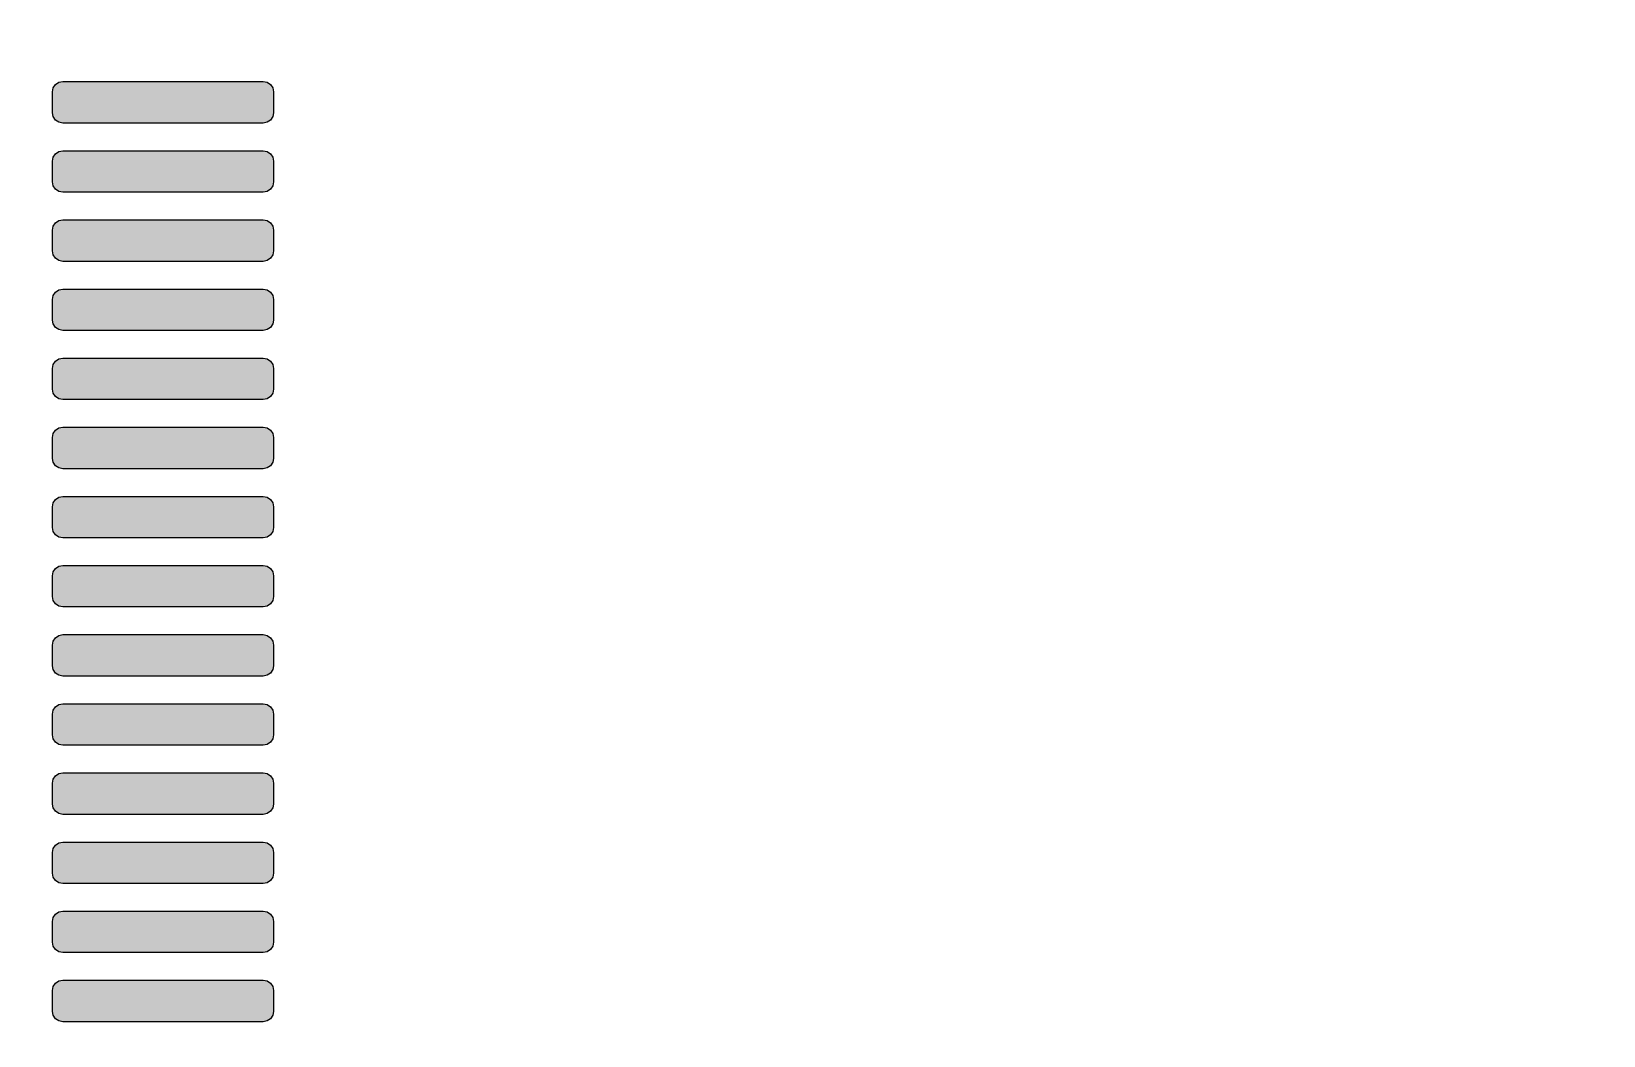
# Model space of a CAD drawing. Header units: inches. Extents: x 10 to 430, y -15 to 282.
# Drawn here: x 172.09 to 183.47, y 188.47 to 195.73 of the extents above; entities that cross this region are included whole.
import ezdxf

# ---------------------------------------------------------------- set-up
doc = ezdxf.new("R2010")
doc.units = ezdxf.units.IN
doc.header["$MEASUREMENT"] = 0
doc.layers.add('BLACK', color=7, linetype='Continuous')

msp = doc.modelspace()

# ---------------------------------------------------------------- hatches: boundary and pattern name
h = msp.add_hatch(color=256)
h.dxf.hatch_style = 1
h.paths.add_polyline_path([(173.843, 183.297), (173.837, 183.326), (173.821, 183.35), (173.796, 183.367), (173.768, 183.372), (172.318, 183.372), (172.289, 183.367), (172.265, 183.35), (172.248, 183.326), (172.243, 183.297), (172.243, 183.147), (172.248, 183.119), (172.265, 183.094), (172.289, 183.078), (172.318, 183.072), (173.768, 183.072), (173.796, 183.078), (173.821, 183.094), (173.837, 183.119), (173.843, 183.147)])
h.paths.add_polyline_path([(173.843, 183.797), (173.837, 183.826), (173.821, 183.85), (173.796, 183.867), (173.768, 183.872), (172.318, 183.872), (172.289, 183.867), (172.265, 183.85), (172.248, 183.826), (172.243, 183.797), (172.243, 183.647), (172.248, 183.619), (172.265, 183.594), (172.289, 183.578), (172.318, 183.572), (173.768, 183.572), (173.796, 183.578), (173.821, 183.594), (173.837, 183.619), (173.843, 183.647)])
h.paths.add_polyline_path([(173.843, 184.297), (173.837, 184.326), (173.821, 184.35), (173.796, 184.367), (173.768, 184.372), (172.318, 184.372), (172.289, 184.367), (172.265, 184.35), (172.248, 184.326), (172.243, 184.297), (172.243, 184.147), (172.248, 184.119), (172.265, 184.094), (172.289, 184.078), (172.318, 184.072), (173.768, 184.072), (173.796, 184.078), (173.821, 184.094), (173.837, 184.119), (173.843, 184.147)])
h.paths.add_polyline_path([(173.843, 184.797), (173.837, 184.826), (173.821, 184.85), (173.796, 184.867), (173.768, 184.872), (172.318, 184.872), (172.289, 184.867), (172.265, 184.85), (172.248, 184.826), (172.243, 184.797), (172.243, 184.647), (172.248, 184.619), (172.265, 184.594), (172.289, 184.578), (172.318, 184.572), (173.768, 184.572), (173.796, 184.578), (173.821, 184.594), (173.837, 184.619), (173.843, 184.647)])
h.paths.add_polyline_path([(173.821, 185.094), (173.837, 185.119), (173.843, 185.147), (173.843, 185.297), (173.837, 185.326), (173.821, 185.35), (173.796, 185.367), (173.768, 185.372), (172.318, 185.372), (172.289, 185.367), (172.265, 185.35), (172.248, 185.326), (172.243, 185.297), (172.243, 185.147), (172.248, 185.119), (172.265, 185.094), (172.289, 185.078), (172.318, 185.072), (173.768, 185.072), (173.796, 185.078)])
h.paths.add_polyline_path([(173.843, 185.797), (173.837, 185.826), (173.821, 185.85), (173.796, 185.867), (173.768, 185.872), (172.318, 185.872), (172.289, 185.867), (172.265, 185.85), (172.248, 185.826), (172.243, 185.797), (172.243, 185.647), (172.248, 185.619), (172.265, 185.594), (172.289, 185.578), (172.318, 185.572), (173.768, 185.572), (173.796, 185.578), (173.821, 185.594), (173.837, 185.619), (173.843, 185.647)])
h.paths.add_polyline_path([(173.821, 186.094), (173.837, 186.119), (173.843, 186.147), (173.843, 186.297), (173.837, 186.326), (173.821, 186.35), (173.796, 186.367), (173.768, 186.372), (172.318, 186.372), (172.289, 186.367), (172.265, 186.35), (172.248, 186.326), (172.243, 186.297), (172.243, 186.147), (172.248, 186.119), (172.265, 186.094), (172.289, 186.078), (172.318, 186.072), (173.768, 186.072), (173.796, 186.078)])
h.paths.add_polyline_path([(173.843, 186.797), (173.837, 186.826), (173.821, 186.85), (173.796, 186.867), (173.768, 186.872), (172.318, 186.872), (172.289, 186.867), (172.265, 186.85), (172.248, 186.826), (172.243, 186.797), (172.243, 186.647), (172.248, 186.619), (172.265, 186.594), (172.289, 186.578), (172.318, 186.572), (173.768, 186.572), (173.796, 186.578), (173.821, 186.594), (173.837, 186.619), (173.843, 186.647)])
h.paths.add_polyline_path([(173.843, 187.297), (173.837, 187.326), (173.821, 187.35), (173.796, 187.367), (173.768, 187.372), (172.318, 187.372), (172.289, 187.367), (172.265, 187.35), (172.248, 187.326), (172.243, 187.297), (172.243, 187.147), (172.248, 187.119), (172.265, 187.094), (172.289, 187.078), (172.318, 187.072), (173.768, 187.072), (173.796, 187.078), (173.821, 187.094), (173.837, 187.119), (173.843, 187.147)])
h.paths.add_polyline_path([(173.837, 187.826), (173.821, 187.85), (173.796, 187.867), (173.768, 187.872), (172.318, 187.872), (172.289, 187.867), (172.265, 187.85), (172.248, 187.826), (172.243, 187.797), (172.243, 187.647), (172.248, 187.619), (172.265, 187.594), (172.289, 187.578), (172.318, 187.572), (173.768, 187.572), (173.796, 187.578), (173.821, 187.594), (173.837, 187.619), (173.843, 187.647), (173.843, 187.797)])
h.paths.add_polyline_path([(173.843, 188.297), (173.837, 188.326), (173.821, 188.35), (173.796, 188.367), (173.768, 188.372), (172.318, 188.372), (172.289, 188.367), (172.265, 188.35), (172.248, 188.326), (172.243, 188.297), (172.243, 188.147), (172.248, 188.119), (172.265, 188.094), (172.289, 188.078), (172.318, 188.072), (173.768, 188.072), (173.796, 188.078), (173.821, 188.094), (173.837, 188.119), (173.843, 188.147)])
h.paths.add_polyline_path([(173.843, 188.797), (173.837, 188.826), (173.821, 188.85), (173.796, 188.867), (173.768, 188.872), (172.318, 188.872), (172.289, 188.867), (172.265, 188.85), (172.248, 188.826), (172.243, 188.797), (172.243, 188.647), (172.248, 188.619), (172.265, 188.594), (172.289, 188.578), (172.318, 188.572), (173.768, 188.572), (173.796, 188.578), (173.821, 188.594), (173.837, 188.619), (173.843, 188.647)])
h.paths.add_polyline_path([(173.843, 189.147), (173.843, 189.297), (173.837, 189.326), (173.821, 189.35), (173.796, 189.367), (173.768, 189.372), (172.318, 189.372), (172.289, 189.367), (172.265, 189.35), (172.248, 189.326), (172.243, 189.297), (172.243, 189.147), (172.248, 189.119), (172.265, 189.094), (172.289, 189.078), (172.318, 189.072), (173.768, 189.072), (173.796, 189.078), (173.821, 189.094), (173.837, 189.119)])
h.paths.add_polyline_path([(173.843, 189.797), (173.837, 189.826), (173.821, 189.85), (173.796, 189.867), (173.768, 189.872), (172.318, 189.872), (172.289, 189.867), (172.265, 189.85), (172.248, 189.826), (172.243, 189.797), (172.243, 189.647), (172.248, 189.619), (172.265, 189.594), (172.289, 189.578), (172.318, 189.572), (173.768, 189.572), (173.796, 189.578), (173.821, 189.594), (173.837, 189.619), (173.843, 189.647)])
h.paths.add_polyline_path([(173.843, 190.147), (173.843, 190.297), (173.837, 190.326), (173.821, 190.35), (173.796, 190.367), (173.768, 190.372), (172.318, 190.372), (172.289, 190.367), (172.265, 190.35), (172.248, 190.326), (172.243, 190.297), (172.243, 190.147), (172.248, 190.119), (172.265, 190.094), (172.289, 190.078), (172.318, 190.072), (173.768, 190.072), (173.796, 190.078), (173.821, 190.094), (173.837, 190.119)])
h.paths.add_polyline_path([(173.837, 190.826), (173.821, 190.85), (173.796, 190.867), (173.768, 190.872), (172.318, 190.872), (172.289, 190.867), (172.265, 190.85), (172.248, 190.826), (172.243, 190.797), (172.243, 190.647), (172.248, 190.619), (172.265, 190.594), (172.289, 190.578), (172.318, 190.572), (173.768, 190.572), (173.796, 190.578), (173.821, 190.594), (173.837, 190.619), (173.843, 190.647), (173.843, 190.797)])
h.paths.add_polyline_path([(173.843, 191.297), (173.837, 191.326), (173.821, 191.35), (173.796, 191.367), (173.768, 191.372), (172.318, 191.372), (172.289, 191.367), (172.265, 191.35), (172.248, 191.326), (172.243, 191.297), (172.243, 191.147), (172.248, 191.119), (172.265, 191.094), (172.289, 191.078), (172.318, 191.072), (173.768, 191.072), (173.796, 191.078), (173.821, 191.094), (173.837, 191.119), (173.843, 191.147)])
h.paths.add_polyline_path([(173.843, 191.797), (173.837, 191.826), (173.821, 191.85), (173.796, 191.867), (173.768, 191.872), (172.318, 191.872), (172.289, 191.867), (172.265, 191.85), (172.248, 191.826), (172.243, 191.797), (172.243, 191.647), (172.248, 191.619), (172.265, 191.594), (172.289, 191.578), (172.318, 191.572), (173.768, 191.572), (173.796, 191.578), (173.821, 191.594), (173.837, 191.619), (173.843, 191.647)])
h.paths.add_polyline_path([(173.843, 192.297), (173.837, 192.326), (173.821, 192.35), (173.796, 192.367), (173.768, 192.372), (172.318, 192.372), (172.289, 192.367), (172.265, 192.35), (172.248, 192.326), (172.243, 192.297), (172.243, 192.147), (172.248, 192.119), (172.265, 192.094), (172.289, 192.078), (172.318, 192.072), (173.768, 192.072), (173.796, 192.078), (173.821, 192.094), (173.837, 192.119), (173.843, 192.147)])
h.paths.add_polyline_path([(173.843, 192.797), (173.837, 192.826), (173.821, 192.85), (173.796, 192.867), (173.768, 192.872), (172.318, 192.872), (172.289, 192.867), (172.265, 192.85), (172.248, 192.826), (172.243, 192.797), (172.243, 192.647), (172.248, 192.619), (172.265, 192.594), (172.289, 192.578), (172.318, 192.572), (173.768, 192.572), (173.796, 192.578), (173.821, 192.594), (173.837, 192.619), (173.843, 192.647)])
h.paths.add_polyline_path([(173.843, 193.297), (173.837, 193.326), (173.821, 193.35), (173.796, 193.367), (173.768, 193.372), (172.318, 193.372), (172.289, 193.367), (172.265, 193.35), (172.248, 193.326), (172.243, 193.297), (172.243, 193.147), (172.248, 193.119), (172.265, 193.094), (172.289, 193.078), (172.318, 193.072), (173.768, 193.072), (173.796, 193.078), (173.821, 193.094), (173.837, 193.119), (173.843, 193.147)])
h.paths.add_polyline_path([(173.843, 193.797), (173.837, 193.826), (173.821, 193.85), (173.796, 193.867), (173.768, 193.872), (172.318, 193.872), (172.289, 193.867), (172.265, 193.85), (172.248, 193.826), (172.243, 193.797), (172.243, 193.647), (172.248, 193.619), (172.265, 193.594), (172.289, 193.578), (172.318, 193.572), (173.768, 193.572), (173.796, 193.578), (173.821, 193.594), (173.837, 193.619), (173.843, 193.647)])
h.paths.add_polyline_path([(173.843, 194.297), (173.837, 194.326), (173.821, 194.35), (173.796, 194.367), (173.768, 194.372), (172.318, 194.372), (172.289, 194.367), (172.265, 194.35), (172.248, 194.326), (172.243, 194.297), (172.243, 194.147), (172.248, 194.119), (172.265, 194.094), (172.289, 194.078), (172.318, 194.072), (173.768, 194.072), (173.796, 194.078), (173.821, 194.094), (173.837, 194.119), (173.843, 194.147)])
h.paths.add_polyline_path([(173.843, 194.797), (173.837, 194.826), (173.821, 194.85), (173.796, 194.867), (173.768, 194.872), (172.318, 194.872), (172.289, 194.867), (172.265, 194.85), (172.248, 194.826), (172.243, 194.797), (172.243, 194.647), (172.248, 194.619), (172.265, 194.594), (172.289, 194.578), (172.318, 194.572), (173.768, 194.572), (173.796, 194.578), (173.821, 194.594), (173.837, 194.619), (173.843, 194.647)])
h.paths.add_polyline_path([(173.843, 195.147), (173.843, 195.297), (173.837, 195.326), (173.821, 195.35), (173.796, 195.367), (173.768, 195.372), (172.318, 195.372), (172.289, 195.367), (172.265, 195.35), (172.248, 195.326), (172.243, 195.297), (172.243, 195.147), (172.248, 195.119), (172.265, 195.094), (172.289, 195.078), (172.318, 195.072), (173.768, 195.072), (173.796, 195.078), (173.821, 195.094), (173.837, 195.119)])

# ---------------------------------------------------------------- linework, layer by layer
at = {"layer": 'BLACK', "linetype": 'Continuous'}
for p, q in [((172.248, 195.326), (172.265, 195.35)), ((172.265, 195.35), (172.289, 195.367)), ((172.289, 195.367), (172.318, 195.372)), ((172.318, 195.372), (173.768, 195.372)), ((173.768, 195.372), (173.796, 195.367)), ((173.796, 195.367), (173.821, 195.35)), ((173.821, 195.35), (173.837, 195.326)), ((172.243, 195.297), (172.248, 195.326)), ((172.243, 195.147), (172.243, 195.297)), ((173.837, 195.326), (173.843, 195.297)), ((173.843, 195.297), (173.843, 195.147)), ((172.248, 195.119), (172.243, 195.147)), ((172.265, 195.094), (172.248, 195.119)), ((173.837, 195.119), (173.821, 195.094)), ((173.843, 195.147), (173.837, 195.119)), ((172.289, 195.078), (172.265, 195.094)), ((172.318, 195.072), (172.289, 195.078)), ((173.768, 195.072), (172.318, 195.072)), ((173.796, 195.078), (173.768, 195.072)), ((173.821, 195.094), (173.796, 195.078)), ((172.243, 194.797), (172.248, 194.826)), ((172.243, 194.647), (172.243, 194.797)), ((172.248, 194.826), (172.265, 194.85)), ((172.265, 194.85), (172.289, 194.867)), ((172.289, 194.867), (172.318, 194.872)), ((172.318, 194.872), (173.768, 194.872)), ((173.768, 194.872), (173.796, 194.867)), ((173.796, 194.867), (173.821, 194.85)), ((173.821, 194.85), (173.837, 194.826)), ((173.837, 194.826), (173.843, 194.797)), ((173.843, 194.797), (173.843, 194.647)), ((172.248, 194.619), (172.243, 194.647)), ((172.265, 194.594), (172.248, 194.619)), ((172.289, 194.578), (172.265, 194.594)), ((172.318, 194.572), (172.289, 194.578)), ((173.768, 194.572), (172.318, 194.572)), ((173.796, 194.578), (173.768, 194.572)), ((173.821, 194.594), (173.796, 194.578)), ((173.837, 194.619), (173.821, 194.594)), ((173.843, 194.647), (173.837, 194.619)), ((172.243, 194.297), (172.248, 194.326)), ((172.248, 194.326), (172.265, 194.35)), ((172.265, 194.35), (172.289, 194.367)), ((172.289, 194.367), (172.318, 194.372)), ((172.318, 194.372), (173.768, 194.372)), ((173.768, 194.372), (173.796, 194.367)), ((173.796, 194.367), (173.821, 194.35)), ((173.821, 194.35), (173.837, 194.326)), ((173.837, 194.326), (173.843, 194.297)), ((172.243, 194.147), (172.243, 194.297)), ((173.843, 194.297), (173.843, 194.147)), ((172.248, 194.119), (172.243, 194.147)), ((172.265, 194.094), (172.248, 194.119)), ((172.289, 194.078), (172.265, 194.094)), ((173.821, 194.094), (173.796, 194.078)), ((173.837, 194.119), (173.821, 194.094)), ((173.843, 194.147), (173.837, 194.119)), ((172.318, 194.072), (172.289, 194.078)), ((173.768, 194.072), (172.318, 194.072)), ((173.796, 194.078), (173.768, 194.072)), ((172.265, 193.85), (172.289, 193.867)), ((172.289, 193.867), (172.318, 193.872)), ((172.318, 193.872), (173.768, 193.872)), ((173.768, 193.872), (173.796, 193.867)), ((173.796, 193.867), (173.821, 193.85)), ((172.243, 193.797), (172.248, 193.826)), ((172.243, 193.647), (172.243, 193.797)), ((172.248, 193.826), (172.265, 193.85)), ((173.821, 193.85), (173.837, 193.826)), ((173.837, 193.826), (173.843, 193.797)), ((173.843, 193.797), (173.843, 193.647)), ((172.248, 193.619), (172.243, 193.647)), ((173.843, 193.647), (173.837, 193.619)), ((172.265, 193.594), (172.248, 193.619)), ((172.289, 193.578), (172.265, 193.594)), ((172.318, 193.572), (172.289, 193.578)), ((173.768, 193.572), (172.318, 193.572)), ((173.796, 193.578), (173.768, 193.572)), ((173.821, 193.594), (173.796, 193.578)), ((173.837, 193.619), (173.821, 193.594)), ((172.243, 193.297), (172.248, 193.326)), ((172.243, 193.147), (172.243, 193.297)), ((172.248, 193.326), (172.265, 193.35)), ((172.265, 193.35), (172.289, 193.367)), ((172.289, 193.367), (172.318, 193.372)), ((172.318, 193.372), (173.768, 193.372)), ((173.768, 193.372), (173.796, 193.367)), ((173.796, 193.367), (173.821, 193.35)), ((173.821, 193.35), (173.837, 193.326)), ((173.837, 193.326), (173.843, 193.297)), ((173.843, 193.297), (173.843, 193.147)), ((172.248, 193.119), (172.243, 193.147)), ((172.265, 193.094), (172.248, 193.119)), ((172.289, 193.078), (172.265, 193.094)), ((172.318, 193.072), (172.289, 193.078)), ((173.768, 193.072), (172.318, 193.072)), ((173.796, 193.078), (173.768, 193.072)), ((173.821, 193.094), (173.796, 193.078)), ((173.837, 193.119), (173.821, 193.094)), ((173.843, 193.147), (173.837, 193.119)), ((172.248, 192.826), (172.265, 192.85)), ((172.265, 192.85), (172.289, 192.867)), ((172.289, 192.867), (172.318, 192.872)), ((172.318, 192.872), (173.768, 192.872)), ((173.768, 192.872), (173.796, 192.867)), ((173.796, 192.867), (173.821, 192.85)), ((173.821, 192.85), (173.837, 192.826)), ((172.243, 192.797), (172.248, 192.826)), ((172.243, 192.647), (172.243, 192.797)), ((173.837, 192.826), (173.843, 192.797)), ((173.843, 192.797), (173.843, 192.647)), ((172.248, 192.619), (172.243, 192.647)), ((172.265, 192.594), (172.248, 192.619)), ((173.837, 192.619), (173.821, 192.594)), ((173.843, 192.647), (173.837, 192.619)), ((172.289, 192.578), (172.265, 192.594)), ((172.318, 192.572), (172.289, 192.578)), ((173.768, 192.572), (172.318, 192.572)), ((173.796, 192.578), (173.768, 192.572)), ((173.821, 192.594), (173.796, 192.578)), ((172.243, 192.297), (172.248, 192.326)), ((172.243, 192.147), (172.243, 192.297)), ((172.248, 192.326), (172.265, 192.35)), ((172.265, 192.35), (172.289, 192.367)), ((172.289, 192.367), (172.318, 192.372)), ((172.318, 192.372), (173.768, 192.372)), ((173.768, 192.372), (173.796, 192.367)), ((173.796, 192.367), (173.821, 192.35)), ((173.821, 192.35), (173.837, 192.326)), ((173.837, 192.326), (173.843, 192.297)), ((173.843, 192.297), (173.843, 192.147)), ((172.248, 192.119), (172.243, 192.147)), ((172.265, 192.094), (172.248, 192.119)), ((172.289, 192.078), (172.265, 192.094)), ((172.318, 192.072), (172.289, 192.078)), ((173.768, 192.072), (172.318, 192.072)), ((173.796, 192.078), (173.768, 192.072)), ((173.821, 192.094), (173.796, 192.078)), ((173.837, 192.119), (173.821, 192.094)), ((173.843, 192.147), (173.837, 192.119)), ((172.243, 191.797), (172.248, 191.826)), ((172.248, 191.826), (172.265, 191.85)), ((172.265, 191.85), (172.289, 191.867)), ((172.289, 191.867), (172.318, 191.872)), ((172.318, 191.872), (173.768, 191.872)), ((173.768, 191.872), (173.796, 191.867)), ((173.796, 191.867), (173.821, 191.85)), ((173.821, 191.85), (173.837, 191.826)), ((173.837, 191.826), (173.843, 191.797)), ((172.243, 191.647), (172.243, 191.797)), ((173.843, 191.797), (173.843, 191.647)), ((172.248, 191.619), (172.243, 191.647)), ((172.265, 191.594), (172.248, 191.619)), ((172.289, 191.578), (172.265, 191.594)), ((173.821, 191.594), (173.796, 191.578)), ((173.837, 191.619), (173.821, 191.594)), ((173.843, 191.647), (173.837, 191.619)), ((172.318, 191.572), (172.289, 191.578)), ((173.768, 191.572), (172.318, 191.572)), ((173.796, 191.578), (173.768, 191.572)), ((172.265, 191.35), (172.289, 191.367)), ((172.289, 191.367), (172.318, 191.372)), ((172.318, 191.372), (173.768, 191.372)), ((173.768, 191.372), (173.796, 191.367)), ((173.796, 191.367), (173.821, 191.35)), ((172.243, 191.297), (172.248, 191.326)), ((172.243, 191.147), (172.243, 191.297)), ((172.248, 191.326), (172.265, 191.35)), ((173.821, 191.35), (173.837, 191.326)), ((173.837, 191.326), (173.843, 191.297)), ((173.843, 191.297), (173.843, 191.147)), ((172.248, 191.119), (172.243, 191.147)), ((173.843, 191.147), (173.837, 191.119)), ((172.265, 191.094), (172.248, 191.119)), ((172.289, 191.078), (172.265, 191.094)), ((172.318, 191.072), (172.289, 191.078)), ((173.768, 191.072), (172.318, 191.072)), ((173.796, 191.078), (173.768, 191.072)), ((173.821, 191.094), (173.796, 191.078)), ((173.837, 191.119), (173.821, 191.094)), ((172.243, 190.797), (172.248, 190.826)), ((172.243, 190.647), (172.243, 190.797)), ((172.248, 190.826), (172.265, 190.85)), ((172.265, 190.85), (172.289, 190.867)), ((172.289, 190.867), (172.318, 190.872)), ((172.318, 190.872), (173.768, 190.872)), ((173.768, 190.872), (173.796, 190.867)), ((173.796, 190.867), (173.821, 190.85)), ((173.821, 190.85), (173.837, 190.826)), ((173.837, 190.826), (173.843, 190.797)), ((173.843, 190.797), (173.843, 190.647)), ((172.248, 190.619), (172.243, 190.647)), ((172.265, 190.594), (172.248, 190.619)), ((172.289, 190.578), (172.265, 190.594)), ((172.318, 190.572), (172.289, 190.578)), ((173.768, 190.572), (172.318, 190.572)), ((173.796, 190.578), (173.768, 190.572)), ((173.821, 190.594), (173.796, 190.578)), ((173.837, 190.619), (173.821, 190.594)), ((173.843, 190.647), (173.837, 190.619)), ((172.248, 190.326), (172.265, 190.35)), ((172.265, 190.35), (172.289, 190.367)), ((172.289, 190.367), (172.318, 190.372)), ((172.318, 190.372), (173.768, 190.372)), ((173.768, 190.372), (173.796, 190.367)), ((173.796, 190.367), (173.821, 190.35)), ((173.821, 190.35), (173.837, 190.326)), ((172.243, 190.297), (172.248, 190.326)), ((172.243, 190.147), (172.243, 190.297)), ((173.837, 190.326), (173.843, 190.297)), ((173.843, 190.297), (173.843, 190.147)), ((172.248, 190.119), (172.243, 190.147)), ((172.265, 190.094), (172.248, 190.119)), ((173.837, 190.119), (173.821, 190.094)), ((173.843, 190.147), (173.837, 190.119)), ((172.289, 190.078), (172.265, 190.094)), ((172.318, 190.072), (172.289, 190.078)), ((173.768, 190.072), (172.318, 190.072)), ((173.796, 190.078), (173.768, 190.072)), ((173.821, 190.094), (173.796, 190.078)), ((172.243, 189.797), (172.248, 189.826)), ((172.243, 189.647), (172.243, 189.797)), ((172.248, 189.826), (172.265, 189.85)), ((172.265, 189.85), (172.289, 189.867)), ((172.289, 189.867), (172.318, 189.872)), ((172.318, 189.872), (173.768, 189.872)), ((173.768, 189.872), (173.796, 189.867)), ((173.796, 189.867), (173.821, 189.85)), ((173.821, 189.85), (173.837, 189.826)), ((173.837, 189.826), (173.843, 189.797)), ((173.843, 189.797), (173.843, 189.647)), ((172.248, 189.619), (172.243, 189.647)), ((172.265, 189.594), (172.248, 189.619)), ((172.289, 189.578), (172.265, 189.594)), ((172.318, 189.572), (172.289, 189.578)), ((173.768, 189.572), (172.318, 189.572)), ((173.796, 189.578), (173.768, 189.572)), ((173.821, 189.594), (173.796, 189.578)), ((173.837, 189.619), (173.821, 189.594)), ((173.843, 189.647), (173.837, 189.619)), ((172.243, 189.297), (172.248, 189.326)), ((172.248, 189.326), (172.265, 189.35)), ((172.265, 189.35), (172.289, 189.367)), ((172.289, 189.367), (172.318, 189.372)), ((172.318, 189.372), (173.768, 189.372)), ((173.768, 189.372), (173.796, 189.367)), ((173.796, 189.367), (173.821, 189.35)), ((173.821, 189.35), (173.837, 189.326)), ((173.837, 189.326), (173.843, 189.297)), ((172.243, 189.147), (172.243, 189.297)), ((173.843, 189.297), (173.843, 189.147)), ((172.248, 189.119), (172.243, 189.147)), ((172.265, 189.094), (172.248, 189.119)), ((172.289, 189.078), (172.265, 189.094)), ((173.821, 189.094), (173.796, 189.078)), ((173.837, 189.119), (173.821, 189.094)), ((173.843, 189.147), (173.837, 189.119)), ((172.318, 189.072), (172.289, 189.078)), ((173.768, 189.072), (172.318, 189.072)), ((173.796, 189.078), (173.768, 189.072)), ((172.265, 188.85), (172.289, 188.867)), ((172.289, 188.867), (172.318, 188.872)), ((172.318, 188.872), (173.768, 188.872)), ((173.768, 188.872), (173.796, 188.867)), ((173.796, 188.867), (173.821, 188.85)), ((172.243, 188.797), (172.248, 188.826)), ((172.243, 188.647), (172.243, 188.797)), ((172.248, 188.826), (172.265, 188.85)), ((173.821, 188.85), (173.837, 188.826)), ((173.837, 188.826), (173.843, 188.797)), ((173.843, 188.797), (173.843, 188.647)), ((172.248, 188.619), (172.243, 188.647)), ((173.843, 188.647), (173.837, 188.619)), ((172.265, 188.594), (172.248, 188.619)), ((172.289, 188.578), (172.265, 188.594)), ((172.318, 188.572), (172.289, 188.578)), ((173.768, 188.572), (172.318, 188.572)), ((173.796, 188.578), (173.768, 188.572)), ((173.821, 188.594), (173.796, 188.578)), ((173.837, 188.619), (173.821, 188.594))]:
    msp.add_line(p, q, dxfattribs=at)
at = {"layer": 'BLACK'}
msp.add_arc((181.182, 189.706), 33.5, 0, 180, dxfattribs=at)

doc.saveas('drawing.dxf')
